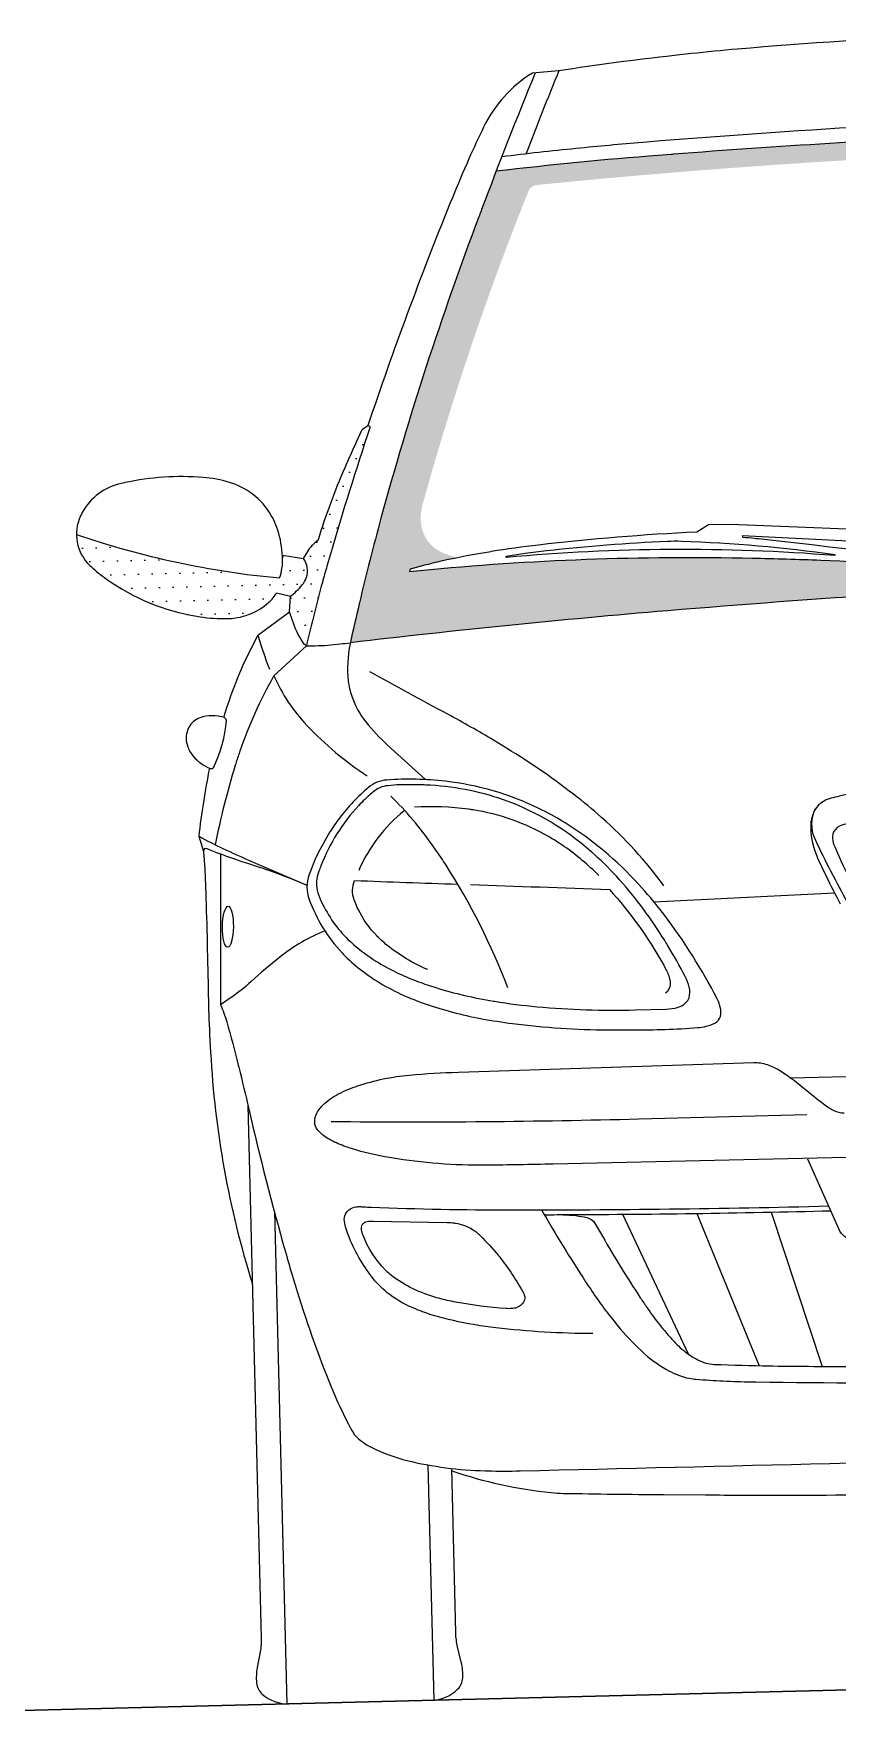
# Model space of a CAD drawing. Header units: millimetres. Extents: x 366 to 1555, y 702 to 1543.
# Drawn here: x 1100.92 to 1115.56, y 1404 to 1434.71 of the extents above; entities that cross this region are included whole.
import ezdxf

# ---------------------------------------------------------------- set-up
doc = ezdxf.new("R2010")
doc.units = ezdxf.units.MM
doc.layers.add('1_CARTIGLIO', color=7, linetype='Continuous', lineweight=9)
doc.layers.add('6_SEDE STRADALE', color=7, linetype='Continuous', lineweight=30)
pattern_1 = [(1.432146888811479, (1121.175063207886, 1404.717338336091), (0.1193145961215538, 0.2543290665538346), [0, -0.2512675815807432])]

msp = doc.modelspace()

# ---------------------------------------------------------------- hatches: boundary and pattern name
at = {"layer": '1_CARTIGLIO', "ltscale": 100}
h = msp.add_hatch(dxfattribs=at)
h.set_pattern_fill('DOTS', color=256, scale=0.1582787915469249, angle=1.432146888811479, style=0)
h.set_pattern_definition(pattern_1)
edge = h.paths.add_edge_path(flags=17)
edge.add_line((1122.199045724914, 1424.729851161874), (1121.610663485766, 1425.179621859302))
edge.add_line((1121.610663485766, 1425.179621859303), (1121.327655085728, 1425.26212438058))
edge.add_line((1121.327655085714, 1425.26212438059), (1120.049568486354, 1425.374365642644))
edge.add_line((1120.049568486358, 1425.374365642634), (1125.347255755689, 1425.506812515556))
edge.add_arc((1122.181086229919, 1357.589319223585), 67.99125329430424, 85.50691539694532, 87.3309246311544, ccw=False)
edge.add_line((1127.507437436647, 1425.371621540295), (1127.505332434506, 1425.455818643778))
edge.add_arc((1110.459029217252, 1300.758140195245), 125.8574092527991, 82.21585554799547, 82.51900958551894)
edge.add_line((1126.845316989611, 1425.544265372961), (1127.565631944935, 1425.562273884694))
edge.add_line((1127.565631944935, 1425.562273884694), (1127.877835965128, 1425.488450260505))
edge.add_line((1127.877835965121, 1425.4884502605), (1129.766733101498, 1424.865278778852))
edge.add_line((1129.766733101505, 1424.865278778858), (1130.087983089925, 1424.570509789511))
edge.add_arc((1123.067450336423, 1251.460078188335), 173.2527327613867, 87.67762935101686, 88.07135987251986)
edge.add_arc((1122.051928883471, 1221.30249989145), 203.4274044672114, 88.07135987251988, 89.9585642118086)
edge = h.paths.add_edge_path()
edge.add_arc((1140.102702078448, 1416.42986246796), 34.17951084233674, 166.6318164353429, 167.8535225367005, ccw=False)
edge.add_line((1106.849304968318, 1424.332428004433), (1106.853379649165, 1424.349573952769))
edge.add_arc((1153.531777397826, 1413.256599116996), 47.97840042236447, 164.7322780670417, 166.6318164353431, ccw=False)
edge.add_arc((1165.517405885157, 1409.984958624897), 60.40252702127699, 159.2681943737983, 164.7322780670418, ccw=False)
edge.add_line((1109.026083331113, 1431.367094782232), (1109.039589023991, 1431.402776645219))
edge.add_arc((1070.850919132785, 1445.857303506396), 40.83268121052679, 339.2681943738008, 339.4303421869104)
edge.add_arc((1191.177157451903, 1400.702353432845), 87.68725165662751, 158.9440934424409, 159.4303421868979, ccw=False)
edge.add_arc((1117.879498710661, 1360.06227091843), 72.64732682279323, 94.40200193024339, 96.74679465986537, ccw=False)
edge.add_line((1112.303535567744, 1432.495293287562), (1112.535473931848, 1432.513148124031))
edge.add_arc((1104.700308640438, 1534.293717377728), 102.0817030263042, 274.4020019301993, 274.4229860810419)
edge.add_arc((1125.947676675425, 1259.600256978129), 173.4322672814087, 92.53506495896568, 94.42298608108598, ccw=False)
edge.add_line((1118.276629500944, 1432.862792944848), (1119.168179937053, 1432.902265560298))
edge.add_arc((1122.103030652515, 1366.614095760056), 66.35310696709867, 91.49039068466249, 92.53506495896511, ccw=False)
edge.add_arc((1122.733459811026, 1342.383682108621), 90.59172051332082, 91.37390309296109, 91.49039068466908, ccw=False)
edge.add_arc((1122.152294581983, 1366.61532740192), 66.35310696709865, 90.32922881865898, 91.37390309296148, ccw=False)
edge.add_line((1121.771023308751, 1432.967338949447), (1122.66343239185, 1432.972466901706))
edge.add_arc((1123.659990720329, 1259.543062803516), 173.4322672813666, 88.44130769654629, 90.32922881866682, ccw=False)
edge.add_arc((1131.154234464348, 1534.955088948705), 102.0817030263034, 268.4413076965899, 268.4622918474325)
edge.add_line((1128.414887430723, 1432.910147522982), (1128.64742824822, 1432.903905077357))
edge.add_arc((1126.69794824016, 1360.282739965547), 72.64732682279035, 86.1174991177673, 88.46229184738928, ccw=False)
edge.add_arc((1051.461054070462, 1397.209327127441), 87.68725165662545, 23.433951590724178, 23.920200335182415, ccw=False)
edge.add_arc((1169.380550781929, 1448.320631547209), 40.83268121052679, 203.4339515907125, 203.5960994038222)
edge.add_line((1131.961890762041, 1431.975854486738), (1131.977162624016, 1431.940892088102))
edge.add_arc((1076.624891944108, 1407.762567060614), 60.40252702127699, 18.132015710581186, 23.59609940382461, ccw=False)
edge.add_arc((1088.432061060705, 1411.629048561719), 47.97840042236447, 16.23247734227988, 18.132015710581186, ccw=False)
edge.add_line((1134.497821216451, 1425.040709471543), (1134.502747599014, 1425.023788557766))
edge.add_arc((1101.685789658712, 1415.46940563866), 34.17951084233848, 15.010771240939278, 16.232477342295, ccw=False)
edge.add_arc((1123.067450336423, 1251.460078188335), 173.2527327613854, 86.15047767657511, 87.22864780881447)
edge.add_line((1131.444282692037, 1424.5101810169), (1130.381148237975, 1425.325548977577))
edge.add_line((1130.381148237977, 1425.325548977567), (1130.083701908581, 1425.408782128517))
edge.add_line((1130.083701908583, 1425.408782128516), (1129.036571195888, 1425.599048668514))
edge.add_line((1129.036571195897, 1425.59904866851), (1131.940756573807, 1425.671655874662))
edge.add_arc((1131.844182333198, 1429.53448867465), 3.864039832171607, 271.4321468888114, 278.4293729986669)
edge.add_arc((1132.128456080269, 1427.616196092546), 1.924798229421467, 278.4293729986432, 283.4198886660474)
edge.add_arc((1132.184261083743, 1427.382311363754), 1.684348099934049, 283.4198886660717, 296.7939885631258)
edge.add_line((1132.943538070098, 1425.878806465285), (1132.949666876479, 1425.881901541098))
edge.add_arc((1132.657715911346, 1426.460016924639), 0.6476517295023847, 296.7939885631177, 358.4647778039871)
edge.add_line((1133.305135162367, 1426.442665378896), (1133.305404468969, 1426.45271372152))
edge.add_arc((1132.386998927303, 1426.477327996954), 0.9187353272367456, 358.4647778039877, 378.3099549429472)
edge.add_arc((1082.374413310428, 1409.927606218616), 53.59844689655433, 18.30995494294624, 24.75339415847317)
edge.add_arc((1130.881283516328, 1432.293063979956), 0.1837470654469086, 24.75339415867015, 87.14851818942262)
edge.add_arc((1123.872538851467, 1291.580297915185), 141.0709538493696, 87.14851818920928, 90.4744996604959)
edge.add_arc((1122.874051050605, 1412.144828838414), 20.50228837352125, 90.47449966049986, 91.43214688881415)
edge.add_line((1122.361635802235, 1432.640712795057), (1121.862677998106, 1432.628238408117))
edge.add_arc((1121.86599473459, 1432.495573648384), 0.1327062139341174, 91.43214688889917, 136.4603765122495)
edge.add_arc((1122.120402558039, 1432.253815042013), 0.4836628556897979, 136.4603765121657, 152.0065485541577)
edge.add_line((1121.693327654402, 1432.480832188185), (1121.691466795173, 1432.477331455816))
edge.add_arc((1122.322434691088, 1432.141932372802), 0.7145719211841177, 152.0065485541608, 162.7504497996384)
edge.add_arc((1080.492550529534, 1445.130096601026), 43.08533240505597, 342.022086264459, 342.7504497996362, ccw=False)
edge.add_arc((1120.891680189381, 1432.020838568589), 0.6124902181578367, 329.81943494521687, 342.0220862644595, ccw=False)
edge.add_line((1121.421144527843, 1431.712923350338), (1121.415927102556, 1431.703951917731))
edge.add_arc((1120.948888733228, 1431.975562696736), 0.5402751647906361, 315.5045740473868, 329.81943494521323, ccw=False)
edge.add_arc((1121.18863940253, 1431.739997990268), 0.2041634060526116, 275.6555782347624, 315.50457404739086, ccw=False)
edge.add_arc((1120.266730494057, 1441.049359985163), 9.559062485555401, 267.2087155428677, 275.65557823475956, ccw=False)
edge.add_arc((1119.811167153677, 1431.705559964272), 0.2041634060526107, 227.3597197302373, 267.20871554286623, ccw=False)
edge.add_arc((1120.038847005681, 1431.95281084769), 0.5402751647906311, 213.044858832413, 227.3597197302394, ccw=False)
edge.add_line((1119.585964647531, 1431.658201235892), (1119.58030543311, 1431.666900742872))
edge.add_arc((1120.093721618827, 1432.000888897719), 0.6124902181578367, 200.8422075131692, 213.0448588324118, ccw=False)
edge.add_arc((1159.787303669074, 1447.112535646298), 43.08533240505572, 200.1138439779913, 200.8422075131685, ccw=False)
edge.add_arc((1118.658703447241, 1432.050335847412), 0.7145719211841413, 20.11384397798884, 30.85774522346645)
edge.add_line((1119.272122997741, 1432.416845718513), (1119.270089529824, 1432.420249089256))
edge.add_arc((1118.854892342913, 1432.172174394973), 0.483662855689777, 30.85774522347058, 46.4039172654626)
edge.add_arc((1119.096901525279, 1432.426343866073), 0.1327062139341214, 46.40391726537876, 91.43214688872881)
edge.add_line((1119.093584788805, 1432.559008625809), (1118.594626984675, 1432.546534238869))
edge.add_arc((1119.107042233032, 1412.050650282232), 20.50228837352126, 91.43214688881268, 92.389794117127)
edge.add_arc((1124.134476232228, 1291.586846581655), 141.0709538493724, 92.38979411712573, 95.71577558841227)
edge.add_arc((1110.102995129981, 1431.773588370785), 0.183747065447378, 95.7157755883984, 158.1108996191498)
edge.add_arc((1159.666879270198, 1411.859986311347), 53.59844689655425, 158.1108996191539, 164.5543388346809)
edge.add_arc((1108.889776272308, 1425.889876623411), 0.9187353272367494, 164.5543388346802, 184.3995159736396)
edge.add_line((1107.973748090315, 1425.819399880462), (1107.974519181551, 1425.809377548704))
edge.add_arc((1108.620262540653, 1425.859059304823), 0.6476517295023841, 184.3995159736402, 246.0703052145097)
edge.add_line((1108.357565048422, 1425.267077218692), (1108.363840860642, 1425.264292269331))
edge.add_arc((1109.047038328908, 1426.803860306502), 1.684348099933812, 246.0703052145001, 255.6129612028979)
edge.add_arc((1111.669930393235, 1410.314263658798), 15.1661596962154, 101.5684678537811, 102.5731150794058)
edge.add_arc((1110.097137559389, 1417.36607560126), 7.941083297310035, 102.5731150794068, 105.0981606462359)
edge.add_line((1108.028695686744, 1425.033040591034), (1107.786804234593, 1424.967781598857))
edge.add_line((1107.786804234589, 1424.967781598858), (1107.771611836848, 1424.91436187329))
edge.add_arc((1112.845173465228, 1374.64783637152), 50.52192210929093, 88.88711466470949, 95.7635276650343, ccw=False)
edge.add_line((1113.826424988512, 1425.160228505176), (1114.013750875549, 1425.156589520677))
edge.add_arc((1112.824154489523, 1363.919121138739), 61.24902181578344, 87.72007693488041, 88.88711466471028, ccw=False)
edge.add_arc((1112.376887478868, 1352.684976804036), 72.4920661860499, 85.54500054012152, 87.72007693487939, ccw=False)
edge.add_line((1118.007787385957, 1424.958018985473), (1118.005606601926, 1425.045247256873))
edge.add_arc((1094.400169449482, 1247.850399824738), 178.7602601800983, 82.41188310489568, 82.99902550710506)
edge.add_line((1116.18858269301, 1425.277837578835), (1117.601896991308, 1425.313171687805))
edge.add_line((1117.601896991308, 1425.313171687803), (1121.295060285154, 1424.728496357461))
edge.add_arc((1122.051928883486, 1221.30249989145), 203.4274044672107, 90.2131742106891, 90.37189782715205)
edge.add_arc((1120.75140084811, 1421.663232492343), 3.06245109078801, 90.37189782714545, 92.4923959504687)
edge.add_arc((1129.464631021105, 1221.48782400896), 203.4274044672106, 92.49239595047592, 94.79293390510763)
edge.add_arc((1126.943387877729, 1251.556980059073), 173.252732761387, 94.79293390510774, 96.71381610105246)
h = msp.add_hatch(dxfattribs=at)
h.set_pattern_fill('DOTS', color=256, scale=0.1582787915469249, angle=1.432146888811479, style=0)
h.set_pattern_definition(pattern_1)
edge = h.paths.add_edge_path()
edge.add_arc((1106.857987277837, 1440.643320079389), 15.90869672405801, 250.9905028866272, 264.7362674526304)
edge.add_arc((1104.634966964959, 1425.088903304655), 0.8157763109600784, 339.3873651900424, 352.0077745526552)
edge.add_arc((1104.311199383441, 1425.13436107141), 1.142719509997306, 352.0077745526607, 362.9486652346991)
edge.add_arc((1103.508742398635, 1425.093026993809), 1.9462403363849, 2.948665234678173, 3.577507247816026)
edge.add_line((1105.451190099122, 1425.214469893328), (1105.832449285119, 1425.157684234397))
edge.add_line((1105.832449285119, 1425.157684234402), (1105.91104082435, 1425.281185510382))
edge.add_arc((1106.668106400926, 1424.799417621849), 0.897356442927813, 128.7389755800359, 147.5288677574687, ccw=False)
edge.add_arc((1117.676155290241, 1421.965162760931), 12.09735421602061, 156.3803033047086, 163.0135042849524, ccw=False)
edge.add_arc((1128.762526002511, 1417.117107174277), 24.19740622174428, 155.1703847756237, 156.3803033047081, ccw=False)
edge.add_line((1106.801914714126, 1427.278112031099), (1106.905573398491, 1427.502145786229))
edge.add_line((1106.905573398481, 1427.502145786229), (1107.008558057223, 1427.57895878889))
edge.add_line((1107.008558057221, 1427.578958788896), (1107.024059943404, 1427.573781425027))
edge.add_arc((1107.014358644783, 1427.544734127847), 0.03062451090789173, -18.440437359919486, 71.53156544883728, ccw=False)
edge.add_arc((1166.468858854156, 1407.720239047705), 62.64192291082918, 161.5595626400645, 163.7621285502653)
edge.add_line((1106.325780633097, 1425.236535690006), (1106.262084330565, 1425.017831258138))
edge.add_arc((1125.863998080213, 1419.308896063087), 20.41634060526084, 163.762128550264, 164.626489000076)
edge.add_arc((1131.624051246816, 1417.725177754137), 26.39014811506097, 164.6264890000771, 167.2189533806431)
edge.add_line((1105.887782679312, 1423.563362211322), (1105.882198230212, 1423.567632206433))
edge.add_arc((1106.037211409612, 1423.770363869704), 0.2552042575657545, 212.9025319599139, 232.597660191539, ccw=False)
edge.add_arc((1107.32428157345, 1424.603087583238), 1.788168180722994, 198.776892311803, 212.9025319599039, ccw=False)
edge.add_line((1105.631281215074, 1424.02750507038), (1105.578829017741, 1424.1817863192))
edge.add_line((1105.578829017739, 1424.181786319201), (1105.595052675388, 1424.467513916485))
edge.add_line((1105.595052675382, 1424.467513916485), (1105.341489541572, 1424.532602847558))
edge.add_arc((1104.797556515079, 1424.818534452252), 0.6145079493957645, 311.41609820973315, 332.2702495212597, ccw=False)
edge.add_arc((1104.417722822474, 1425.249127258163), 1.188688930039205, 269.6896474889047, 311.41609820973554, ccw=False)
edge.add_line((1104.411284114534, 1424.060455766359), (1104.381932465953, 1424.060614756206))
edge.add_arc((1104.398407170391, 1427.102065260256), 3.041495123221623, 260.43335460409355, 269.68964748890744, ccw=False)
edge.add_arc((1104.563200462844, 1428.079843022484), 4.033062660776679, 234.89207836826222, 260.4333546040898, ccw=False)
edge.add_arc((1103.699386454531, 1426.851121157333), 2.531086608090058, 226.7065367580463, 234.8920783682629, ccw=False)
edge.add_line((1101.963730973528, 1425.008867247334), (1101.942951485096, 1425.028444371196))
edge.add_arc((1102.479464964092, 1425.597908798465), 0.7823914921958863, 180.2123312237054, 226.7065367580559, ccw=False)

# ---------------------------------------------------------------- linework, layer by layer
for p, q in [((1105.451190099122, 1425.214469893328), (1105.832449285119, 1425.157684234402)), ((1105.00559516073, 1423.758072305842), (1105.578829017739, 1424.181786319201)), ((1104.322049065953, 1419.773846189912), (1104.322413278564, 1417.030075453369)), ((1112.219121648248, 1418.905453774356), (1115.51195420007, 1419.067222494205)), ((1114.709687708188, 1415.700100235732), (1127.081755262532, 1416.009412880258)), ((1105.304148334619, 1413.26423150144), (1105.528250201702, 1404.30047431984)), ((1114.356910715049, 1413.254492822945), (1115.285313855393, 1410.445600365361)), ((1111.645447782577, 1413.214942054652), (1112.85136692488, 1410.664479432062)), ((1113.004223732025, 1413.230494122619), (1114.138889237876, 1410.458069060629)), ((1108.099839076402, 1408.651566879644), (1108.206979899371, 1404.366085755255))]:
    msp.add_line(p, q, dxfattribs=at)
for points in [[(1117.595205043015, 1434.682319212858, 0.01015822731149274), (1113.738860296087, 1434.43020806699, 0.005871630932681425), (1112.903721026423, 1434.348656484141), (1112.585353706892, 1434.313789041773, 0.01186687267146602), (1110.481814591398, 1434.032747896783), (1110.005108945867, 1433.99281491386, 0.1439013340971853), (1109.115235621774, 1433.007802730177), (1109.08783946356, 1432.950922526734, 0.008922657811013162), (1108.813871919281, 1432.35514291399, 0.007071953529547899), (1108.503241556575, 1431.618429264532, 0.01524276158123778), (1107.008558057221, 1427.578958788896)], [(1110.056809164535, 1433.997145770796, 0.007615904758811055), (1109.080342545445, 1431.51090882429, -0.0007075034214675928), (1109.039589023998, 1431.402776645218), (1109.026083331113, 1431.367094782232, 0.02384608113152524), (1107.246730453024, 1425.890732898402, 0.008288489494688833), (1106.853379649185, 1424.349573952759), (1106.849304968318, 1424.332428004433, 0.005478738973152013), (1106.684120934458, 1423.601849343604, 0.0816727357140902), (1106.651162566, 1422.921709665452, 0.05671055278504759), (1106.713732806982, 1422.651882937682), (1106.721232934959, 1422.630758541227, 0.08275931778849285), (1106.969822164576, 1422.182460530696, 0.04049207231215418), (1107.36619044532, 1421.759019882071), (1108.059537759584, 1421.129142219035)], [(1109.448938909993, 1432.47580771556, -0.006086793943422022), (1110.799348619012, 1432.626261424366), (1110.879317782683, 1432.634186761863, -0.00425662288347248), (1112.091007458477, 1432.743863034202, -0.005835705281884165), (1116.103659917464, 1433.025549886172), (1116.343247063525, 1433.03956092796, 0.0006301095815964485), (1116.574396378457, 1433.053370842556, -0.01797101926363326), (1124.354015621475, 1433.247868212611, 0.0006301095815964485), (1124.585566248652, 1433.245626206295), (1124.825554215926, 1433.243604967012, -0.005835705281884165), (1128.847269680702, 1433.162784427697, -0.00425662288347248), (1130.062926165529, 1433.113793958828), (1130.143191456484, 1433.10987462459, -0.006086793943422022), (1131.499432340943, 1433.027089577414)], [(1131.616940695903, 1432.76334156154, 0.01023144534742987), (1128.647428248225, 1432.903905077352), (1128.414887430723, 1432.910147522982, -9.156063099042779e-05), (1128.377514418478, 1432.911157632154, 0.008237796234634042), (1122.663432391835, 1432.972466901707), (1121.771023308751, 1432.967338949447, 0.004558282994554696), (1120.561357107968, 1432.949358804668, 0.000508273047025009), (1120.377233370027, 1432.944755548175, 0.004558282994554696), (1119.168179937044, 1432.902265560298), (1118.276629500944, 1432.862792944848, 0.008237796234634042), (1112.572749777997, 1432.516024520764, -9.156063099042779e-05), (1112.535473931852, 1432.513148124031), (1112.303535567744, 1432.495293287562, 0.01023144534742987), (1109.344756989167, 1432.206517246495)], [(1105.398518847012, 1424.801710837979, 0.05512265270370496), (1105.44281959512, 1424.975478803504, 0.04777493956763196), (1105.452405961239, 1425.1931439372, 0.06263675335104388), (1105.367085592932, 1425.671310677777, 0.04154895651020207), (1105.292113492806, 1425.856466935853), (1105.279315581365, 1425.881800222602, 0.2042261951905754), (1104.504694294754, 1426.53438746038), (1104.485088734598, 1426.540391826644, 0.05507191629377194), (1104.004998169739, 1426.631307543475, 0.07179281790957426), (1102.579271055112, 1426.536762493703, 0.0002163332214092014), (1102.57078791359, 1426.534954473818), (1102.51519995263, 1426.523081813899, 0.2189262096509634), (1101.803224391211, 1425.991352503566), (1101.787024238985, 1425.9615760912, 0.01503942478442587), (1101.770969061932, 1425.92982746875, 0.3239978616680808), (1101.942951485109, 1425.028444371192), (1101.963730973528, 1425.008867247334, 0.03573135783258716), (1102.243712068523, 1424.780514603792, 0.1119085249617255), (1103.892926730268, 1424.102868349548, 0.04041017167619197), (1104.381932465951, 1424.06061475619), (1104.411284114534, 1424.060455766359, 0.1841047332228403), (1105.204067408713, 1424.357699434897, 0.0912453710009592), (1105.341489541557, 1424.532602847559), (1105.595052675382, 1424.467513916485)], [(1101.697078844389, 1425.595009356932, 0.05969986007554042), (1105.398518847012, 1424.801710837979)], [(1118.007787385957, 1424.958018985473, 0.009490846093655806), (1115.260742480381, 1425.119658002024, 0.005092206734055093), (1114.013750875552, 1425.156589520675), (1113.826424988512, 1425.160228505176, 0.03001301875019007), (1107.77161183685, 1424.914361873291), (1107.786804234589, 1424.967781598858), (1108.028695686744, 1425.033040591034, -0.01101803554608945), (1108.368480557934, 1425.116723890669, -0.01473174585150817), (1109.245906656515, 1425.285452952068), (1109.25811328515, 1425.287429358692, -0.01114738919271921), (1110.114595858913, 1425.406577037867, -0.01725735537607454), (1113.000267326761, 1425.642050536977), (1113.212570188954, 1425.772473256702), (1113.614387253039, 1425.780750410719), (1116.948038323981, 1425.646741285947)], [(1116.981863209681, 1425.411331023648), (1113.830046716956, 1425.565835415766), (1113.830574067362, 1425.544742147094, -0.004789273185071971), (1114.053914330458, 1425.524524023172), (1114.077365766616, 1425.522174382759, -0.003194280090836103), (1114.492387234344, 1425.477912907993, -0.004950552243402039), (1118.005606601941, 1425.045247256867)], [(1134.698998278336, 1424.321920425897, 0.008381625981633951), (1128.898230157867, 1424.61466639195, 0.01003832762927485), (1120.731523102857, 1424.725619071252, 0.009252682542325303), (1120.618224657383, 1424.722786509783, 0.01003832762927518), (1112.467264697212, 1424.203877705546, 0.008381625981633896), (1106.688372194114, 1423.621629969926)], [(1104.232257246485, 1419.941012093528, -0.02823326505270063), (1104.597600195428, 1421.396030500602, -0.006776548616904369), (1104.666391755391, 1421.606423269977), (1104.681794245635, 1421.651454943267, -0.02218232823964291), (1104.952270611853, 1422.340776817202, -0.02556147907349651), (1105.295671857262, 1423.017831894567), (1105.887782679312, 1423.563362211322), (1106.046077723202, 1423.567182541667, 0.02353407316985457), (1106.504226944549, 1423.599852941499, -0.0002675693267155684), (1106.688372194114, 1423.621629969926)], [(1112.400273849855, 1419.195824746253, 0.05398507682188827), (1111.271481383121, 1420.434617280707), (1111.264559922873, 1420.440736536362, 0.01617064070667859), (1110.75612865099, 1420.861751286198, 0.02983212432875204), (1109.45179952826, 1421.753395405403), (1109.298109557569, 1421.845519670793, 0.01175223121515246), (1108.463664912722, 1422.319405979897, -0.003742880528499051), (1107.04559819001, 1423.094963374266)], [(1105.295671857262, 1423.017831894567, 0.08417373302643175), (1105.895170938531, 1422.117732882134, 0.05982270299854531), (1106.994236129847, 1421.199912184553)], [(1104.121140715552, 1421.33946778744, 0.01833198629383513), (1103.924645361398, 1420.096836553845), (1104.013252330662, 1419.822355454904), (1104.034113638527, 1419.498002156017, -0.008383558789744098), (1104.05360152745, 1419.087705754029, -0.003133081442644485), (1104.099620234281, 1417.204273122385, 0.008736344128843084), (1104.125036704421, 1416.491323763994), (1104.142149728892, 1416.169389501898, 0.06271408978776555), (1104.903419735385, 1411.946847167283)], [(1116.251315858115, 1420.969460571438, 0.008065128952542548), (1115.558814261918, 1420.818348382223, 0.01453866777926346), (1115.415421432235, 1420.780195208168), (1115.413703398701, 1420.779684162198, 0.2549082724380019), (1115.106674470919, 1420.470861700034), (1115.104242136449, 1420.462506917693, 0.07916477063607945), (1115.076140005878, 1420.239403388159, 0.09498554692759119), (1115.192570149391, 1419.723834120223), (1115.194528694201, 1419.71934639209, 0.0124257728625396), (1115.355332261099, 1419.374523196453, 0.005501178274383053), (1115.615659805897, 1418.864823763235, 0.04166134134267378)], [(1109.559473057781, 1417.336883484424, 0.05069177832850425), (1108.431644798178, 1419.57212134013, 0.01151408499915556), (1108.248125085682, 1419.845255641963), (1108.18609319196, 1419.933137312224, 0.04448918708301947), (1107.425090231935, 1420.830120932233)], [(1111.214075717648, 1419.383910672414, 0.04415588562876186), (1110.59019169547, 1419.908009255711, 0.02122187944351467), (1110.334639123039, 1420.071090909511), (1110.300717435604, 1420.090764610828, 0.09271075287028532), (1108.923788193579, 1420.578875751695), (1108.92170595885, 1420.579202768582, 0.005524513214390642), (1108.843580563285, 1420.590589438716, 0.04950094050452953), (1107.856922331188, 1420.624899020937)], [(1116.151521101145, 1418.219015661676, -0.02334243617066935), (1115.526419750278, 1419.303082839839), (1115.443191580076, 1419.464372398388, -0.007508624915450006), (1115.167881803567, 1420.018152573581, -0.1818654870118065), (1115.125260718605, 1420.509386896776, -0.08006148365570732), (1115.166152988584, 1420.597841138157)], [(1115.734915087227, 1420.321626212404, 0.1241493444780427), (1115.560319935155, 1420.255332121435, 0.2339879301112045), (1115.473277379178, 1420.096443906086, 0.109083048114584), (1115.500364211906, 1419.943994294486, 0.0324849992386171), (1116.090255618832, 1418.747654016324, 0.01663461751105249)], [(1103.924645361398, 1420.096836553845, 0.01915222941997303), (1104.834819959384, 1419.664238459873), (1105.898345910146, 1419.207819051271)], [(1105.898297373564, 1419.206788469555, 0.02179554706296223), (1104.80461370032, 1419.605735571464, -0.0220267307771068), (1104.076483337829, 1419.871719760469, 0.5558546652559664), (1104.012994821629, 1419.826359225926), (1104.013252330662, 1419.822355454904)], [(1108.097776263321, 1417.670976201549, -0.07143384598361587), (1107.353282640559, 1418.117091428036, -0.02882660353335457), (1107.179598674456, 1418.275714905172), (1107.178259185001, 1418.277087887987, -0.08006760345601732), (1106.830583309276, 1418.771101950993, -0.02296155811751223), (1106.774869879469, 1418.900152419852), (1106.75990658744, 1418.939709866927, -0.1901651828469875), (1106.764911322907, 1419.291869575854, 0.0001209839614691419), (1108.6447278574, 1419.226271008711, 0.0001209839614691419)], [(1108.876238098639, 1419.218255160018, 0.0001629941638000828), (1111.408852887909, 1419.131467631347, -0.05641767939694127), (1112.398198832112, 1417.749001199087), (1112.426736628704, 1417.69779373271, -0.06344543501197182), (1112.504665013303, 1417.503649441565, -0.06310009894734003), (1112.516215736099, 1417.414573745978), (1112.516237990911, 1417.406953383927, -0.24239101318188), (1112.431284651402, 1417.240818931632)], [(1106.22424421982, 1418.375691821986, 0.0720288160735505), (1105.412479561428, 1417.904314929989), (1105.404540881917, 1417.898026730936, 0.01794024174007147), (1104.875041783425, 1417.4467786683, -0.0356808584145336), (1104.51684404108, 1417.16280557159), (1104.322413278564, 1417.030075453369, -0.03663921547625776), (1104.435410113316, 1416.721781236016, -0.0087775544997207), (1104.646177525903, 1415.931134085595), (1104.655446519968, 1415.893737900044, -0.003826221944979644), (1104.837570744205, 1415.134102127877, 0.01177203801463837), (1105.505967486914, 1412.529502833042, 0.003895505011678149), (1105.639002270707, 1412.071237849765), (1105.646579619579, 1412.045875856389, 0.02205552206500789), (1106.290888968508, 1410.191652557553, 0.02747660497658625), (1106.713194454687, 1409.27921355553, 0.09194441601387236), (1106.829047172725, 1409.133517114724, 0.06897034759850226), (1107.104971349452, 1408.953561572331), (1107.138845974931, 1408.937606110596, 0.05042138753292967), (1107.719779856774, 1408.732477865557, 0.05369257863484555), (1109.146373192731, 1408.54394439397), (1109.195125096327, 1408.542768618308, 0.01198831796483899), (1109.78245887816, 1408.542687935356, 0.0005787814312716095), (1132.362279894945, 1409.107203455575, 0.01198831796483899)], [(1120.801093885335, 1414.361905444594), (1110.382869286763, 1414.128563444434, -0.002715084080983135), (1109.158347545717, 1414.107789175137, -0.04487667243320796), (1107.438231109119, 1414.242507464383), (1107.316153412927, 1414.263193196666, -0.008364167387984496), (1107.198656175724, 1414.285130640907, -0.03372866680962264), (1106.571756185158, 1414.457780593393, -0.04545443513578008), (1106.302015305739, 1414.580517424762), (1106.286515909344, 1414.58934790192, -0.09758899284028937), (1106.083372202922, 1414.76481477886, -0.1599354110212214), (1106.040106984017, 1414.884594628575, -0.1635692764258576), (1106.106590228179, 1415.103520662275), (1106.119173758745, 1415.12118065337, -0.04187051613182791), (1106.185360765254, 1415.199317509187, -0.0782384466014467), (1106.462849461759, 1415.400856644806), (1106.472928508645, 1415.406001827701, -0.03729560259447409), (1106.823485181661, 1415.553159020797, -0.05888096658484749), (1107.766469501514, 1415.749480325923, -0.01373297295706011), (1108.65660471398, 1415.803103682061), (1114.038589829152, 1415.979183613395, -0.04932157289048176), (1114.158871196467, 1415.971250602221, -0.07196218852755062), (1114.397611238275, 1415.895275872508), (1114.407467582563, 1415.890493118522, -0.04308018836436226), (1114.633651275954, 1415.755562209411, -0.01190441605506165), (1114.921554939539, 1415.537695669873, -0.007689558067635499), (1115.042928592246, 1415.438135587739, 0.02153331640461237), (1115.402616826172, 1415.159381610134, 0.03909874811845035), (1115.484745708747, 1415.110364696226), (1115.49658777725, 1415.10449863356, 0.1218281037115209), (1115.685680602061, 1415.062716703947)], [(1104.8220676281, 1415.200816200677), (1105.064524613315, 1405.502880299164, -0.05221165936297684), (1105.044305036654, 1405.24854523344), (1104.991594164278, 1404.964779368775, 0.07111368944947048), (1104.97960478101, 1404.677245461849, 0.1898722118251814), (1105.082393836239, 1404.477663372969, 0.1884138243320718), (1105.572359540465, 1404.300217913284), (1108.162904520063, 1404.364983831743, 0.1884138243320718), (1108.643391061438, 1404.566691456921, 0.1898722118251815), (1108.736078477299, 1404.771160630671, 0.07111368944947048), (1108.709735848674, 1405.057736203358), (1108.64291089566, 1405.338513566539, -0.05221165936297684), (1108.610007319601, 1405.591520506401), (1108.535126898811, 1408.58663124906)], [(1106.341051585225, 1414.904655664586, 0.008927551835844429), (1111.945791129549, 1414.952600553366), (1115.003828203446, 1415.033378324684)], [(1126.84293034144, 1414.516433581439), (1126.343205906125, 1413.216491917379, -0.2307864192945237), (1126.097504481566, 1412.987523073245, -0.06709971415962684), (1126.030213663436, 1412.976488765786, 0.0001869464255858024), (1121.015972339339, 1412.831495554379, -0.002143223230433867), (1120.928486527375, 1412.829308331611, 0.0001869464255773647), (1115.913264145029, 1412.723556069101, -0.06709971415962684), (1115.845506003558, 1412.731214032983, -0.2307864192945237), (1115.588669839513, 1412.947618992399), (1115.024610930466, 1414.220965130853)], [(1111.108156121723, 1411.043531720943, -0.02947789207987896), (1109.338390105951, 1411.147433641481, -0.01161383357558943), (1108.962816307752, 1411.200669522428), (1108.934920042471, 1411.205286948503, -0.03090351112622248), (1108.203014581706, 1411.373434893905, -0.02748092149478087), (1107.88617685286, 1411.486424363107), (1107.830842644706, 1411.509656711916, -0.06848182572141916), (1107.361444208984, 1411.787374885667, -0.06447723834191584), (1107.069109544829, 1412.088242248594), (1107.061976666448, 1412.09777780613, -0.07268491811954014), (1106.63086235741, 1412.892349872438, -0.04482251211937163), (1106.588215893646, 1413.051111631778), (1106.581751978492, 1413.08813687359, -0.3252125676393149), (1106.692273439994, 1413.313466573078), (1106.701710982468, 1413.31845132433, -0.1021648291252557), (1106.820664968584, 1413.352955528713, -0.03758081065610357), (1106.89154148409, 1413.353208312106), (1106.927490302778, 1413.35063142356, 0.008749819870161516), (1107.070182038946, 1413.342909905246, 0.008842899500970867), (1109.603146795906, 1413.295091918631, 0.006735018486274966), (1115.403198421549, 1413.366315178351)], [(1110.169728373099, 1413.29516273162, 0.01312117171620196), (1110.974710559743, 1411.987003359905, 0.003679528750602721), (1111.074302519317, 1411.836715308342), (1111.090256350801, 1411.813020909318, 0.0248059769171937), (1111.555559251277, 1411.190924701716, 0.03127964700585518), (1111.992458535964, 1410.726002738707), (1111.997676569381, 1410.721103263819, 0.05953165251327436), (1112.4475311921, 1410.389650170324, 0.02915352230768825), (1112.61824097649, 1410.305542374308), (1112.628582133157, 1410.301176349005, 0.06452897082575026), (1112.93186936297, 1410.217037817562, 0.01696926565123938), (1112.986963764119, 1410.211075419416, 0.006237717046435635), (1113.483875530927, 1410.180530930344, 0.008243969614300906), (1113.988510834688, 1410.164160597056), (1114.084798309248, 1410.162625549276, 0.008673497932790571), (1117.993621591277, 1410.168119677852, 0.0008724363315114281)], [(1110.462630188415, 1413.208382790554, 0.005779195086239037), (1115.441489329833, 1413.279874596679, 0.005779195086239037)], [(1110.223314080542, 1413.203119191212), (1110.397822062771, 1413.2074820453, -0.03890250342848607), (1110.850911863965, 1413.183550226646, -0.04753044402372814), (1111.041790864418, 1413.13975718972, -0.1857074720792631), (1111.138076163808, 1413.060653610597, 0.00616220314176902), (1111.281205211462, 1412.815328121624, 0.0160335073188611), (1111.970936863692, 1411.695511962358, 0.005266375829324318), (1112.091403038905, 1411.517389412325), (1112.114232189759, 1411.484388417281, 0.03836251927564785), (1112.614520936777, 1410.868085789558, 0.05242078420883889), (1112.857864928543, 1410.659982894382), (1112.885746800539, 1410.640795190686, 0.07847922301945932), (1113.16699369687, 1410.506284091858, 0.06351533547151546), (1113.319933928049, 1410.481192488844, 0.004601518784447712), (1114.321571218972, 1410.454593152665), (1114.387588186002, 1410.453447864962, 0.003638141865778095), (1115.130316127057, 1410.445968050301, 0.006947566618052747), (1120.233967824732, 1410.502624835599)], [(1108.536195341369, 1408.543895060735, 0.05586609759235496), (1110.347135537706, 1408.146700126596, 0.0219967985353507), (1110.571165966359, 1408.13317262184, 0.002175979680011843), (1112.394919432301, 1408.111339859812), (1113.159216697672, 1408.105516711681, 0.002095472533532469), (1114.528222834322, 1408.100823917104, 0.006058226733828993), (1119.846329946713, 1408.169321591549), (1122.329639014586, 1408.231406517258, 0.006058226733828993), (1127.644525040518, 1408.428743086954, 0.002095472533532469), (1129.011586365816, 1408.501839990915), (1129.774637802906, 1408.545848209102, 0.002175979680011843), (1131.595021844778, 1408.658787635761, 0.0219967985353507), (1131.818096413817, 1408.683493161385, 0.05338855654142937), (1133.530336715232, 1409.140751838158)]]:
    msp.add_lwpolyline(points, format="xyb", dxfattribs=at)
for points in [[(1106.325780633097, 1425.236535690006), (1106.262084330565, 1425.017831258143, 0.003771501825388689), (1106.178193480593, 1424.721479639831, 0.01131224228892171), (1105.887782679312, 1423.563362211322), (1105.882198230212, 1423.567632206434, -0.08614838256290897), (1105.822942971428, 1423.631733968587, -0.06171289580548443), (1105.631281215074, 1424.02750507038), (1105.578829017739, 1424.181786319201), (1105.595052675382, 1424.467513916485, 0.0559336309754808), (1105.812472379666, 1424.673942170002, 0.09106574280568039), (1105.885506240675, 1424.802108977301), (1105.887452200493, 1424.807675319944, 0.2511840361466873), (1105.832449285119, 1425.157684234402), (1105.91104082436, 1425.281185510377, -0.08217056411248348), (1106.106564607611, 1425.499360048061, -0.02895088362748561), (1106.592256360456, 1426.812137440298, -0.005279314549409372), (1106.801914714126, 1427.278112031099), (1106.905573398481, 1427.502145786229), (1107.008558057221, 1427.578958788896), (1107.024059943398, 1427.573781425026, -0.4140704493435361), (1107.043410678963, 1427.535047024148, 0.009610802673594165)], [(1112.464097516737, 1425.471813949325, -0.02051572488961549), (1112.715300933118, 1425.473312167707, -0.02611809238771589), (1115.513128375607, 1425.228479147914), (1115.513598051077, 1425.209692794475, 0.04276943449021143), (1109.528677128774, 1425.174012207577), (1109.528004287584, 1425.200924901797), (1109.875284001022, 1425.251977227359, -0.009619393147511038), (1110.264883979975, 1425.301614378655, -0.01512483511361016)], [(1103.822898339751, 1421.558492835329, 0.1272832444887559), (1104.135409232005, 1421.333764985839, 0.3898222831006483), (1104.199742790415, 1421.358952942688, 0.09528193911427438), (1104.428749629815, 1422.205394880521, 0.3441372925266515), (1104.393869389585, 1422.257642087045, 0.1650685384405678), (1103.94436820812, 1422.254080299654, 0.1905178720461763), (1103.74539573867, 1422.082491703091, 0.2049660175623546), (1103.719143441378, 1421.74792910852), (1103.722550080269, 1421.737852960792, 0.09229416119698151)], [(1105.93819079616, 1418.947537955815, 0.10101101397092), (1106.538127055335, 1417.975545911579), (1106.558275372294, 1417.95410493975, 0.03990298261546064), (1106.871553159721, 1417.669940928992, 0.06479982821919358), (1107.719618323035, 1417.175862183894), (1107.751437383145, 1417.162480324556, 0.015815479505394), (1108.052814648692, 1417.046807159733, 0.03806758624298195), (1109.060128250561, 1416.780188060313), (1109.08346533646, 1416.775877466627, 0.01389750525213289), (1109.644038764463, 1416.688367454632, 0.03069055621058382), (1111.388924161505, 1416.573557860516), (1111.812989200555, 1416.57171688698, 0.0004594097827024334), (1111.835499783812, 1416.571639846321, 0.01882513200779862), (1113.012250858565, 1416.613010536281, 0.0399072844512396), (1113.173054255714, 1416.637734863603), (1113.198234064186, 1416.643692535032, 0.1027794783473763), (1113.365264926668, 1416.721751167845, 0.2188145494998483), (1113.438569197142, 1416.856591338246, 0.0968751531622412), (1113.416408664425, 1417.031480201373), (1113.415542569028, 1417.034100853909, 0.03915638672130115), (1113.372287001841, 1417.137138558379, 0.04372479338904699), (1112.399143601995, 1418.678593427827, 0.02174360916026216), (1112.001811867814, 1419.156106186276), (1111.937823566937, 1419.226540416081, 0.06892815735273426), (1110.601358069036, 1420.342385930444, 0.02592048392571103), (1110.185087098225, 1420.573162508523), (1110.122192875724, 1420.603884224683, 0.08570818245420539), (1108.419549226668, 1421.099723250109, 0.04574519398657633), (1107.350475360634, 1421.122128611178, 0.1587476806039603), (1107.022365103223, 1420.98904124719, 0.05509419574589788), (1106.489718089617, 1420.42920009943, 0.02503565572425898), (1106.316566494987, 1420.176307806871), (1106.28480595114, 1420.124541361989, 0.05106448535422798), (1105.936961968424, 1419.401261574372, 0.1762621999972711)], [(1108.060959436954, 1421.030780230118, 0.005385463439681047), (1108.006011218366, 1421.032468019317), (1107.80546524624, 1421.036466536822, 0.02999028403807032), (1107.370445359391, 1421.019044656847, 0.1520771846909073), (1107.102321950095, 1420.905104670333, 0.01017678071286283), (1107.012515363351, 1420.825696275317), (1106.951644685048, 1420.769625189356, 0.01913420338416879), (1106.840888533794, 1420.659477811279, 0.09542050139577495), (1106.151845602451, 1419.559521759658), (1106.141872894392, 1419.533760974742, 0.004972452859832497), (1106.107116307316, 1419.44125823106, 0.1402858033606547), (1106.084176816041, 1419.117420475404, 0.06633580162870449), (1106.15327040521, 1418.922413135684), (1106.212612325226, 1418.806450294016, 0.09454050791223104), (1106.728768754519, 1418.143459415771), (1106.745616438371, 1418.128660014119, 0.04157821283210933), (1107.154149087119, 1417.825974685986, 0.04996580015160234), (1107.903365576438, 1417.459708943652), (1107.930521513446, 1417.449646686355, 0.01362847602613847), (1108.24659825762, 1417.342230773183, 0.03484667500961811), (1109.293803250855, 1417.096288094481), (1109.31260811072, 1417.093233873935, 0.01751527929231708), (1110.092849071081, 1416.994412908245, 0.02899620480844243), (1111.87961714373, 1416.935463053302), (1112.44315407039, 1416.949551975487, 0.06999927025472343), (1112.658476130842, 1416.985354353988, 0.1103981785700092), (1112.803469188564, 1417.069229353034, 0.1314615241857807), (1112.859976247821, 1417.158361378721, 0.1353841535208193), (1112.866197516794, 1417.338784030495), (1112.863425248355, 1417.350380158498, 0.0627875083105771), (1112.791442391508, 1417.541575896257, 0.01427137285106238), (1112.468436321187, 1418.113616568458, 0.004601171708043912), (1112.409346777315, 1418.209612626861), (1112.371656698104, 1418.269599739224, 0.04464529646926389), (1111.535305222083, 1419.369304530997, 0.02784743969497426), (1111.089153008232, 1419.806870320177), (1111.063359672307, 1419.829492906107, 0.09029521630059617), (1109.546602684206, 1420.738475212713, 0.006834006308509091), (1109.480980484203, 1420.762141785077, 0.07287482801091219)], [(1108.30114367034, 1411.685611741914), (1108.26354950775, 1411.695815618861, -0.09514606810012116), (1107.436595969682, 1412.10014328981, -0.03934272281604411), (1107.340389847197, 1412.185055712982), (1107.326583001051, 1412.199322166389, -0.09824759962409241), (1106.919354957981, 1412.830255261606, -0.02326785527558106), (1106.900851413682, 1412.88414135715), (1106.895960762538, 1412.900881525416, -0.1396390633034747), (1106.895286449124, 1413.000685962508, -0.1433670973918403), (1106.925538169426, 1413.049421862661, -0.1743837941847602), (1107.017662961758, 1413.086772829862), (1107.063055627443, 1413.088584540134, -0.01400773238249373), (1107.103083078351, 1413.089059974724), (1108.444575906798, 1413.067411126749, -0.03129733993666724), (1108.584578511562, 1413.056368605645), (1108.589467009051, 1413.055673301757, -0.1456019340439166), (1109.025968475233, 1412.855243165537), (1109.026377008233, 1412.854885122702, -0.01634772171382962), (1109.055610822581, 1412.827523982947, -0.02489135996328713), (1109.38540883257, 1412.463428071165, -0.001776774581287691), (1109.397766825803, 1412.448229653988), (1109.398409342781, 1412.447433695812, -0.04696183481249166), (1109.847291488675, 1411.770116302998, -0.1400671238742725), (1109.865085929525, 1411.687880451187, -0.1571771589243506), (1109.826844130477, 1411.591303442385, -0.2063181313244981), (1109.648063858784, 1411.499353306664), (1109.623196540686, 1411.497656949725, -0.03347808079023237), (1109.527613748696, 1411.497544196696, -0.0306645892758994), (1108.606103255146, 1411.61526690893, -0.01916863078474543)]]:
    msp.add_lwpolyline(points, format="xyb", close=True, dxfattribs=at)
msp.add_lwpolyline([(1107.074544780497, 1427.628176200617), (1107.074544780497, 1427.628176200617)], close=True, dxfattribs=at)
for centre, radius, start, end in [((1172.09907349766, 1408.743816295382), 66.60101297152434, 157.6837513297584, 159.0763572888271), ((1111.397058440243, 1420.205046864676), 7.312646076425614, 150.9302420699595, 163.6616977179113), ((1114.062555042417, 1426.45290028801), 9.449359080915077, 196.5699370636428, 200.5324386539417), ((1109.502877674642, 1418.302167928452), 2.910709599997432, 129.012212192404, 156.1841398374675)]:
    msp.add_arc(centre, radius, start, end, dxfattribs=at)
msp.add_ellipse((1104.45738147032, 1418.450289466005), major_axis=(-0.005279860199490145, -0.3741903169989256), ratio=0.2658310489093622, dxfattribs=at)
at = {"layer": '6_SEDE STRADALE', "ltscale": 100}
msp.add_lwpolyline([(1148.630878025115, 1405.376694614895), (1093.630878025115, 1404.001694614895)], dxfattribs=at)

doc.saveas('drawing.dxf')
